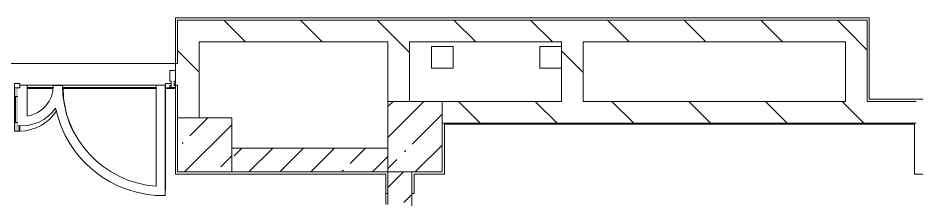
# Model space of a CAD drawing. Header units: millimetres. Extents: x 81773 to 282675, y -8553 to 29000.
# Drawn here: x 219871 to 228153, y 10650 to 12320 of the extents above; entities that cross this region are included whole.
import ezdxf

# ---------------------------------------------------------------- set-up
doc = ezdxf.new("R2010")
doc.units = ezdxf.units.MM
for name, color, linetype, lineweight, true_color in [('A-DETL-GENF-6', 7, 'Continuous', 5, 0xaaaaaa), ('A-DETL-GENF-7', 7, 'Continuous', 5, 0xe2e2e2), ('A-DOOR-5', 7, 'Continuous', 5, 0xaaaaaa), ('A-FLOR-3', 7, 'Continuous', 5, 0xaaaaaa)]:
    doc.layers.add(name, color=color, linetype=linetype, lineweight=lineweight, true_color=true_color)
for name, color, linetype, lineweight in [('A-GLAZ-CWMG-2', 7, 'Continuous', 5), ('I-WALL-4', 7, 'Continuous', 5), ('S-COLS-2', 7, 'Continuous', 5)]:
    doc.layers.add(name, color=color, linetype=linetype, lineweight=lineweight)
pattern_1 = [(45, (147802.7, 0), (-285.1231, 285.1231), []), (45, (148087.8, 0), (-285.1231, 285.1231), [504.031, -100.806, 16.764, -84.042])]
pattern_2 = [(135, (147802.7, 0), (-353.5534, -353.5534), [])]

# ---------------------------------------------------------------- blocks, each defined once
blk = doc.blocks.new('BSC_Колонна _Прямоугольная - 650х500-23287315-3_3_3_птичка')
at = {"layer": 'S-COLS-2'}
h = blk.add_hatch(dxfattribs=at)
h.set_pattern_fill('FP_102', color=256, style=0, pattern_type=2)
h.set_pattern_definition([(135, (11225, -75730), (-285.1231, -285.1231), []), (135, (11225, -75444.88), (-285.1231, -285.1231), [504.031, -100.806, 16.764, -84.042])])
h.paths.add_polyline_path([(325, 250), (-325, 250), (-325, -250), (325, -250)])
for p, q in [((325, 250), (-325, 250)), ((-325, 250), (-325, -250)), ((325, -250), (325, 250)), ((-325, -250), (325, -250))]:
    blk.add_line(p, q, dxfattribs=at)
blk = doc.blocks.new('BSC_Колонна _Прямоугольная - 500х500-V138-3_3_3_птичка')
at = {"layer": 'S-COLS-2'}
h = blk.add_hatch(dxfattribs=at)
h.set_pattern_fill('FP_103', color=256, style=0, pattern_type=2)
h.set_pattern_definition([(45, (-73790, -11150), (-285.1231, 285.1231), []), (45, (-73504.88, -11150), (-285.1231, 285.1231), [504.031, -100.806, 16.764, -84.042])])
h.paths.add_polyline_path([(-250, -250), (250, -250), (250, 250), (-250, 250)])
for p, q in [((250, 250), (-250, 250)), ((-250, 250), (-250, -250)), ((250, -250), (250, 250)), ((-250, -250), (250, -250))]:
    blk.add_line(p, q, dxfattribs=at)
blk = doc.blocks.new('Дверь_Витражная_остекление_ - В-18-32468702-3_3_3_птичка')
at = {"layer": 'A-DETL-GENF-7'}
blk.add_hatch(color=256, dxfattribs=at).paths.add_polyline_path([(677.5, 420), (677.5, 369.7), (689.5, 369.5), (689.5, 20), (722.5, 20), (722.5, 420), (689.5, 420)])
at = {"layer": 'A-DETL-GENF-6'}
for p, q in [((-672.5, 965), (-672.5, 20)), ((-672.5, 965), (-672.5, 20)), ((722.5, 420), (677.5, 420)), ((677.5, 420), (677.5, 369.7)), ((722.5, 420), (677.5, 420)), ((677.5, 420), (677.5, 369.7)), ((722.5, 420), (722.5, 20)), ((722.5, 20), (722.5, 420)), ((722.5, 340), (689.5, 340)), ((712.5, 340), (712.5, 100)), ((722.5, 100), (689.5, 100))]:
    blk.add_line(p, q, dxfattribs=at)
at = {"layer": 'A-DOOR-5'}
for p, q in [((-672.5, 965), (-672.5, 20)), ((672.5, 420), (672.5, 369.8)), ((-672.5, 20), (-722.5, 20)), ((-722.5, 20), (-722.5, -20)), ((-672.5, -20), (-672.5, 20)), ((722.5, 20), (672.5, 20)), ((672.5, 20), (672.5, -20)), ((722.5, -20), (722.5, 20)), ((-722.5, -20), (-672.5, -20)), ((672.5, -20), (722.5, -20))]:
    blk.add_line(p, q, dxfattribs=at)
for centre, radius, start, end in [((-672.5, 20), 945, 15.85424, 26.17307), ((672.5, 20), 400, 90, 148.53811), ((-672.5, 20), 945, 360, 14.43128), ((672.5, 20), 400, 177.03782, 180)]:
    blk.add_arc(centre, radius, start, end, dxfattribs=at)
blk = doc.blocks.new('Прямоугольный импост - Импост структурный с накладкой - 160мм Темный-33326242-3_3_3_птичка')
at = {"layer": 'A-GLAZ-CWMG-2'}
for p, q in [((0, 140), (-50, 140)), ((-50, 140), (-50, 40)), ((0, 40), (0, 140)), ((-50, 40), (-40, 40)), ((-40, 0), (-50, 0)), ((-50, 0), (-50, -17)), ((-40, 40), (-40, 0)), ((-10, 0), (-10, 40)), ((-10, 40), (0, 40)), ((0, 0), (-10, 0)), ((0, -17), (0, 0)), ((-50, -17), (0, -17))]:
    blk.add_line(p, q, dxfattribs=at)

msp = doc.modelspace()

# ---------------------------------------------------------------- hatches: boundary and pattern name
at = {"layer": 'I-WALL-4'}
h = msp.add_hatch(dxfattribs=at)
h.set_pattern_fill('FP_83', color=256, style=0, pattern_type=2)
h.set_pattern_definition(pattern_2)
h.paths.add_polyline_path([(227502.7, 12100), (227502.7, 12300), (221342.7, 12300), (221342.7, 12100), (226072, 12100)])
h = msp.add_hatch(dxfattribs=at)
h.set_pattern_fill('FP_83', color=256, style=0, pattern_type=2)
h.set_pattern_definition(pattern_2)
h.paths.add_polyline_path([(227702.7, 11550), (227702.7, 12300), (227502.7, 12300), (227502.7, 11550)])
h = msp.add_hatch(dxfattribs=at)
h.set_pattern_fill('FP_83', color=256, style=0, pattern_type=2)
h.set_pattern_definition(pattern_2)
h.paths.add_polyline_path([(221542.7, 11400), (221542.7, 12100), (221342.7, 12100), (221342.7, 11400)])
h = msp.add_hatch(dxfattribs=at)
h.set_pattern_fill('FP_83', color=256, style=0, pattern_type=2)
h.set_pattern_definition(pattern_2)
h.paths.add_polyline_path([(223482.7, 11550), (223482.7, 12100), (223282.7, 12100), (223282.7, 11550)])
h = msp.add_hatch(dxfattribs=at)
h.set_pattern_fill('FP_83', color=256, style=0, pattern_type=2)
h.set_pattern_definition(pattern_2)
h.paths.add_polyline_path([(225083.2, 11550), (225083.2, 12100), (224883.2, 12100), (224883.2, 11550)])
h = msp.add_hatch(dxfattribs=at)
h.set_pattern_fill('FP_83', color=256, style=0, pattern_type=2)
h.set_pattern_definition(pattern_2)
h.paths.add_polyline_path([(218112.7, 11700), (218112.7, 11900), (218036.7, 11900), (218036.7, 11700)])
h.paths.add_polyline_path([(221342.7, 11700), (221342.7, 11900), (221322.7, 11900), (221322.7, 11700)])
h.paths.add_polyline_path([(216535, 11700), (216556.7, 11700), (216556.7, 11900), (216452.7, 11900), (216452.7, 11700)])
h.paths.add_polyline_path([(218632.7, 11700), (218632.7, 11900), (218612.7, 11900), (218612.7, 11700)])
h = msp.add_hatch(dxfattribs=at)
h.set_pattern_fill('FP_83', color=256, style=0, pattern_type=2)
h.set_pattern_definition(pattern_2)
h.paths.add_polyline_path([(228152.7, 11350), (228152.7, 11550), (223782.7, 11550), (223782.7, 11350), (226072, 11350)])
h = msp.add_hatch(dxfattribs=at)
h.set_pattern_fill('FP_80', color=256, style=0, pattern_type=2)
h.set_pattern_definition(pattern_1)
h.paths.add_polyline_path([(223282.7, 10900), (223282.7, 11120), (221842.7, 11120), (221842.7, 10900)])
h = msp.add_hatch(dxfattribs=at)
h.set_pattern_fill('FP_80', color=256, style=0, pattern_type=2)
h.set_pattern_definition(pattern_1)
h.paths.add_polyline_path([(223282.7, 7900), (223502.7, 7900), (223502.7, 9179), (223282.7, 9179), (223282.7, 8013.1)])
h.paths.add_polyline_path([(223502.7, 10619), (223502.7, 10900), (223282.7, 10900), (223282.7, 10619)])

# ---------------------------------------------------------------- linework, layer by layer
at = {"layer": 'A-FLOR-3'}
for p, q in [((221322.7, 11900), (221322.7, 12320)), ((221322.7, 12320), (227721.7, 12320)), ((227721.7, 12320), (227721.7, 11570)), ((223683.2, 12057), (223883.2, 12057)), ((223683.2, 11857), (223683.2, 12057)), ((223883.2, 12057), (223883.2, 11857)), ((224683.2, 12057), (224883.2, 12057)), ((224683.2, 11857), (224683.2, 12057)), ((223883.2, 11857), (223683.2, 11857)), ((224883.2, 11857), (224683.2, 11857)), ((219955.4, 11700), (219887.7, 11700)), ((219955.4, 11413.8), (219955.4, 11700)), ((220194.9, 11680), (219955.4, 11680)), ((220281.4, 11697.2), (220196.7, 11697.2)), ((221145, 11680), (220282.3, 11680)), ((221229.7, 11700), (221145, 11700)), ((221145, 11700), (221145, 10768.9)), ((221229.7, 10681.9), (221229.7, 11700)), ((221322.7, 10880), (221322.7, 11680)), ((221322.7, 11669), (221322.7, 11680)), ((219955.4, 11669), (220193.8, 11669)), ((220283, 11669), (221145, 11669)), ((221229.7, 11669), (221322.7, 11669)), ((227721.7, 11570), (231353.2, 11570)), ((228138.7, 11340), (223803.7, 11340)), ((223803.7, 11340), (223803.7, 10880)), ((228138.7, 10879), (228138.7, 11340)), ((223262.7, 10880), (221322.7, 10880)), ((223262.7, 10880), (223262.7, 10600.7)), ((223803.7, 10880), (223523.7, 10880)), ((223523.7, 10880), (223523.7, 10700)), ((232262.7, 10879), (228138.7, 10879)), ((223282.7, 10700), (223262.7, 10700)), ((223523.7, 10700), (223502.7, 10700))]:
    msp.add_line(p, q, dxfattribs=at)
for centre, radius, start, end in [((219909.6, 11697.2), 287, 279.17366, 0), ((221212.1, 11697.2), 930.7, 180, 265.86869), ((219909.6, 11697.2), 371.7, 263.98747, 326.07537), ((221212.1, 11697.2), 1015.4, 191.7891, 270.99569)]:
    msp.add_arc(centre, radius, start, end, dxfattribs=at)
at = {"layer": 'I-WALL-4'}
for p, q in [((227702.7, 12300), (221342.7, 12300)), ((221342.7, 12300), (221342.7, 11900)), ((227702.7, 11550), (227702.7, 12300)), ((221542.7, 12100), (223282.7, 12100)), ((221542.7, 11400), (221542.7, 12100)), ((223282.7, 12100), (223282.7, 11550)), ((223482.7, 11550), (223482.7, 12100)), ((223482.7, 12100), (224883.2, 12100)), ((224883.2, 12100), (224883.2, 11550)), ((225083.2, 12100), (227502.7, 12100)), ((225083.2, 11550), (225083.2, 12100)), ((227502.7, 12100), (227502.7, 11550)), ((218612.7, 11900), (221342.7, 11900)), ((221322.7, 11900), (221322.7, 11700)), ((221145, 11700), (219955.4, 11700)), ((221312.7, 11700), (221342.7, 11700)), ((221342.7, 11700), (221342.7, 11400)), ((224883.2, 11550), (223782.7, 11550)), ((227502.7, 11550), (225083.2, 11550)), ((228152.7, 11550), (227702.7, 11550)), ((223782.7, 11350), (228152.7, 11350)), ((223282.7, 11120), (221842.7, 11120)), ((221842.7, 10900), (223282.7, 10900)), ((223282.7, 10900), (223282.7, 10600.7)), ((223502.7, 10900), (223502.7, 7900))]:
    msp.add_line(p, q, dxfattribs=at)

# ---------------------------------------------------------------- block references
at = {"layer": 'A-DOOR-5', "rotation": 180}
msp.add_blockref('Дверь_Витражная_остекление_ - В-18-32468702-3_3_3_птичка', (220560.2, 11697), dxfattribs=at)
at = {"layer": 'A-GLAZ-CWMG-2'}
msp.add_blockref('Прямоугольный импост - Импост структурный с накладкой - 160мм Темный-33326242-3_3_3_птичка', (221322.7, 11697), dxfattribs=at)
at = {"layer": 'S-COLS-2', "rotation": 270.0000000000007}
msp.add_blockref('BSC_Колонна _Прямоугольная - 650х500-23287315-3_3_3_птичка', (223532.7, 11225), dxfattribs=at)
at = {"layer": 'S-COLS-2'}
msp.add_blockref('BSC_Колонна _Прямоугольная - 500х500-V138-3_3_3_птичка', (221592.7, 11150), dxfattribs=at)

doc.saveas('drawing.dxf')
